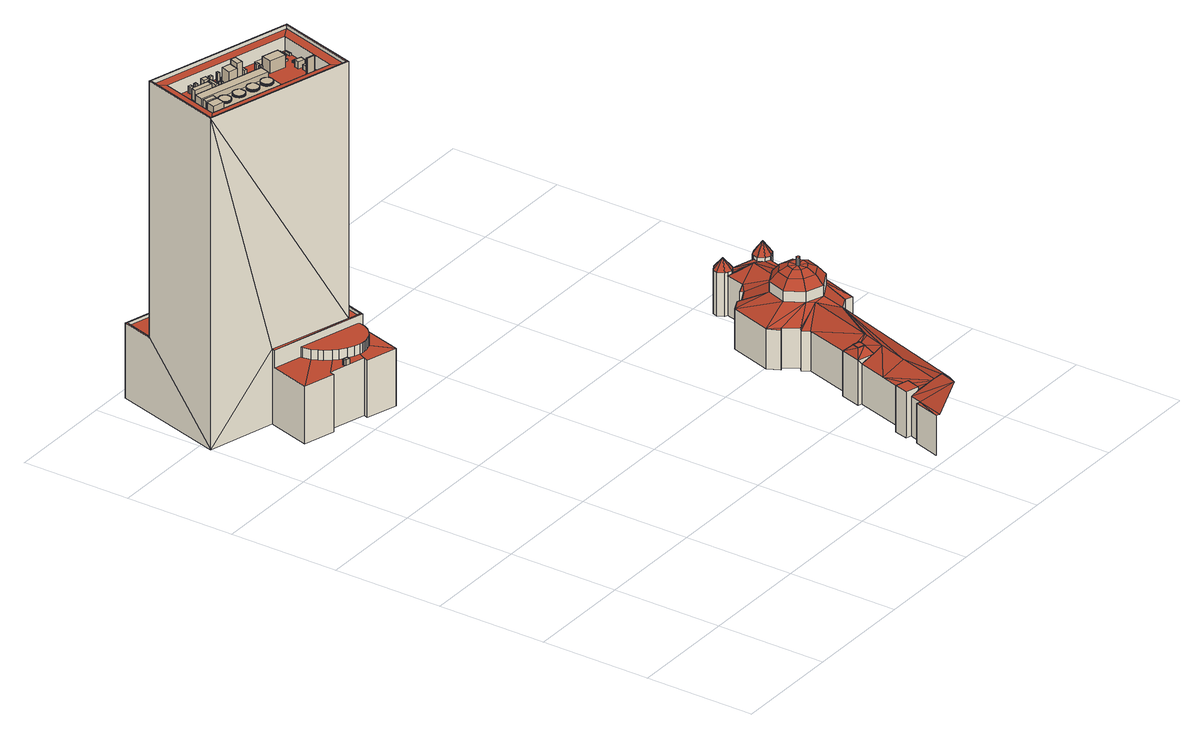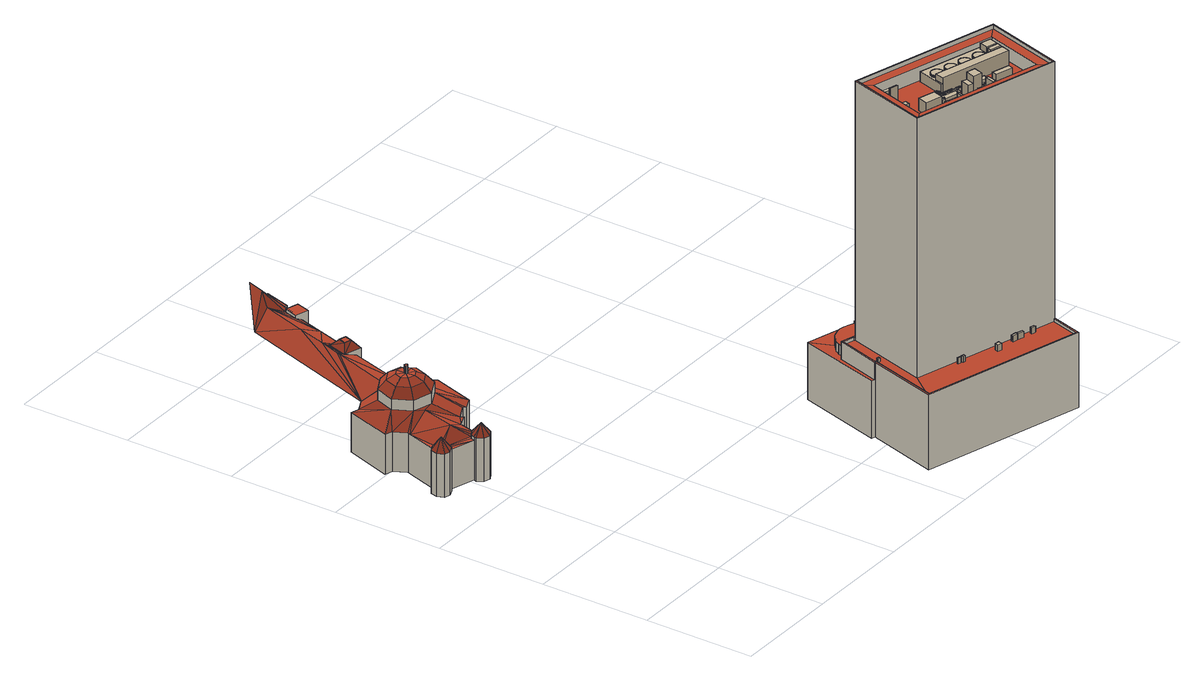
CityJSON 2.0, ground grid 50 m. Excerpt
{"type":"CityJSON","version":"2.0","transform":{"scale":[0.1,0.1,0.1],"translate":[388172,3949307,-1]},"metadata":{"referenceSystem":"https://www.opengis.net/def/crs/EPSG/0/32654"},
"CityObjects":{
"building1":{"type":"Building","attributes":{"name":"日本工業倶楽部会館","延べ面積換算係数":"0.8","大字・町コード":"55","町・丁目コード":"1","13+区市町村コード+大字・町コード+町・丁目コード":"13101055001","地区計画":"大手町・丸の内・有楽町地区","class":"3002","usage":"401","measuredHeight":153.6,"storeysAboveGround":30,"storeysBelowGround":4,"RiverFloodingRiskAttribute.description":"10","RiverFloodingRiskAttribute.rank":"2","RiverFloodingRiskAttribute.depth":0.83,"RiverFloodingRiskAttribute.adminType":"2","RiverFloodingRiskAttribute.scale":"2","HighTideRiskAttribute.description":"2","HighTideRiskAttribute.rank":"2","HighTideRiskAttribute.depth":0.5,"BuildingDetailAttribute.buildingRoofEdgeArea":5035.47,"BuildingDetailAttribute.fireproofStructureType":"1001","BuildingDetailAttribute.urbanPlanType":"21","BuildingDetailAttribute.areaClassificationType":"22","BuildingDetailAttribute.districtsAndZonesType":"10","BuildingDetailAttribute.landUseType":"212","BuildingDetailAttribute.detailedUsage":"1210","BuildingDetailAttribute.specifiedBuildingCoverageRate":80,"BuildingDetailAttribute.specifiedFloorAreaRate":1300,"BuildingDetailAttribute.surveyYear":2021,"BuildingIDAttribute.prefecture":"13","BuildingIDAttribute.city":"13101","heritageComplexName":"日本工業倶楽部会館","heritageRecordIds":"national_classified:579","heritageRecordNames":"日本工業倶楽部会館","heritageRecordTypes":"建造物","heritageEntityClasses":"building_direct","heritageMatchMethod":"exact_name;point_in_building"},"address":[{"country":"日本","locality":"東京都千代田区丸の内一丁目"}],"children":["building1-1","building1-2","building1-3"],"geometry":[{"type":"Solid","lod":"2","boundaries":[[[[0,1,2,3,4]],[[3,2,5,6]],[[7,8,6]],[[9,7,6]],[[8,3,6]],[[6,5,10,11]],[[12,13,14,15]],[[16,17,18,19]],[[20,21,22,23]],[[17,12,15,18]],[[24,25,26,27]],[[28,29,30,31,32]],[[33,22,21,34]],[[35,36,37,38]],[[39,40,41,29,28,42,43]],[[44,45,46,47,48,49,50,51,52,53]],[[13,16,19,14]],[[54,55,56,57]],[[58,59,60,61]],[[59,62,63,60]],[[27,64,65,24]],[[62,66,67,63]],[[68,69,70,71,72,73,74,75,45,44,76,77,78]],[[79,80,81,82]],[[34,56,55,33]],[[37,36,83,84,85,86,87]],[[52,51,88,89,90,39,43]],[[91,92,93,94,95,96,97,98,99,100,101,102,103,104,105,106,107,108,109,110,111,112,113,114]],[[66,58,61,67]],[[25,20,23,26]],[[57,59,58,36,35]],[[48,47,94,93]],[[14,19,80,79]],[[51,50,91,114]],[[63,67,12,17]],[[49,48,93,92]],[[78,77,20,25]],[[70,69,103,102]],[[28,11,10,42]],[[45,75,97,96]],[[58,66,64,83,36]],[[6,65,9]],[[71,70,102,101]],[[50,49,92,91]],[[27,26,85,84]],[[35,38,55,54]],[[62,64,66]],[[65,64,62]],[[31,30,106,105]],[[43,5,2,52]],[[42,10,5,43]],[[90,89,112,111]],[[73,72,100,99]],[[30,29,107,106]],[[33,55,38,37]],[[41,40,109,108]],[[67,61,13,12]],[[29,41,108,107]],[[52,2,1,53]],[[7,9,57,56]],[[88,51,114,113]],[[40,39,110,109]],[[9,65,62]],[[18,15,82,81]],[[61,60,16,13]],[[47,46,95,94]],[[64,27,84,83]],[[26,23,86,85]],[[34,8,7,56]],[[37,87,22,33]],[[23,22,87,86]],[[76,4,3,21,20,77]],[[44,0,4,76]],[[15,14,79,82]],[[21,3,8,34]],[[39,90,111,110]],[[72,71,101,100]],[[69,68,104,103]],[[53,1,0,44]],[[89,88,113,112]],[[46,45,96,95]],[[74,73,99,98]],[[75,74,98,97]],[[32,31,105,104,68,78,25,24]],[[57,9,62,59]],[[24,65,6,11,28,32]],[[60,63,17,16]],[[57,35,54]],[[19,18,81,80]]]],"semantics":{"surfaces":[{"type":"GroundSurface"},{"type":"RoofSurface"},{"type":"WallSurface"}],"values":[[0,0,0,0,0,0,1,1,1,1,1,1,1,1,1,1,1,1,1,1,1,1,1,1,1,1,1,1,1,1,2,2,2,2,2,2,2,2,2,2,2,2,2,2,2,2,2,2,2,2,2,2,2,2,2,2,2,2,2,2,2,2,2,2,2,2,2,2,2,2,2,2,2,2,2,2,2,2,2,2,2,2,2,2,2,2,2,2,2]]}}]},
"building1-1":{"type":"BuildingInstallation","parents":["building1"],"geometry":[{"type":"MultiSurface","lod":"2","boundaries":[[[115,116,117,118,119,120]],[[121,122,119,118]],[[122,123,120,119]],[[124,121,118,117]],[[124,125,126,123,122,121]],[[126,115,120,123]],[[124,117,116,125]],[[115,126,125,116]]]}]},
"building1-2":{"type":"BuildingInstallation","parents":["building1"],"geometry":[{"type":"MultiSurface","lod":"2","boundaries":[[[127,128,129]],[[130,127,129]],[[131,132,133]],[[134,131,133]],[[130,129,132]],[[131,130,132]],[[133,132,129]],[[128,133,129]],[[134,133,128]],[[127,134,128]],[[130,135,136]],[[127,130,136]],[[137,138,139]],[[137,136,138]],[[137,127,136]],[[140,127,137]],[[141,142,140]],[[137,141,140]],[[143,144,141]],[[145,143,141]],[[138,146,147]],[[139,138,147]],[[148,143,145]],[[149,148,145]],[[150,148,149]],[[151,150,149]],[[146,152,153]],[[147,146,153]],[[154,150,151]],[[155,154,151]],[[152,156,157]],[[153,152,157]],[[156,158,159]],[[157,156,159]],[[160,154,155]],[[161,160,155]],[[162,160,161]],[[163,162,161]],[[164,162,163]],[[165,164,163]],[[166,164,165]],[[167,166,165]],[[168,169,170]],[[168,171,169]],[[168,158,171]],[[159,158,168]],[[169,171,172]],[[173,169,172]],[[173,172,174]],[[175,173,174]],[[176,177,178]],[[177,166,167]],[[177,179,166]],[[176,179,177]],[[177,168,170]],[[178,177,170]],[[175,174,180]],[[181,175,180]],[[182,179,176]],[[183,182,176]],[[184,185,182]],[[183,184,182]],[[186,187,185]],[[184,186,185]],[[188,189,190]],[[135,144,136]],[[174,172,180]],[[188,180,191]],[[189,192,193]],[[138,144,143]],[[171,158,179]],[[180,172,171]],[[148,146,143]],[[136,144,138]],[[146,138,143]],[[152,146,154]],[[166,156,164]],[[164,156,162]],[[148,150,146]],[[162,156,152]],[[158,156,166]],[[162,152,160]],[[146,150,154]],[[179,182,185]],[[158,166,179]],[[160,152,154]],[[191,192,189]],[[187,179,185]],[[180,187,191]],[[191,189,188]],[[171,179,187]],[[180,171,187]],[[194,191,187]],[[186,194,187]],[[181,180,188]],[[195,181,188]],[[195,188,190]],[[196,195,190]],[[197,192,191]],[[194,197,191]],[[196,190,189]],[[198,196,189]],[[189,193,199]],[[198,189,199]],[[199,193,192]],[[197,199,192]],[[141,130,142]],[[144,135,141]],[[141,135,130]],[[199,197,198]],[[196,198,195]],[[176,178,170]],[[176,184,183]],[[181,173,175]],[[194,181,195]],[[198,197,194]],[[176,170,169]],[[181,169,173]],[[181,194,186]],[[176,186,184]],[[198,194,195]],[[186,176,169]],[[181,186,169]],[[127,130,134]],[[134,130,131]],[[130,127,140]],[[142,130,140]],[[177,159,168]],[[137,139,141]],[[177,167,159]],[[141,139,145]],[[167,165,157]],[[153,155,147]],[[145,139,147]],[[149,145,147]],[[165,163,157]],[[167,157,159]],[[163,153,157]],[[151,149,147]],[[153,163,161]],[[155,151,147]],[[153,161,155]]]}]},
"building1-3":{"type":"BuildingInstallation","parents":["building1"],"geometry":[{"type":"MultiSurface","lod":"2","boundaries":[[[200,201,202,203]],[[202,201,204,205]],[[205,204,206,207]],[[207,206,208,209]],[[209,208,210,211]],[[211,210,212,213]],[[213,212,214,215]],[[214,216,217,215]],[[216,218,219,217]],[[218,220,221,219]],[[220,222,223,221]],[[222,224,225,223]],[[224,226,227,225]],[[226,228,229,227]],[[228,230,231,229]],[[230,232,233,231]],[[233,232,234,235]],[[234,236,237,235]],[[236,238,239,237]],[[238,240,241,239]],[[241,240,242,243]],[[242,244,245,243]],[[244,246,247,245]],[[246,248,249,247]],[[250,251,252,253]],[[253,252,254,255]],[[255,254,256,257]],[[257,256,258,259]],[[258,260,261,259]],[[261,260,262,263]],[[262,264,265,263]],[[264,266,267,265]],[[266,268,269,267]],[[268,270,271,269]],[[271,270,272,273]],[[273,272,274,275]],[[275,274,276,277]],[[277,276,278,279]],[[279,278,280,281]],[[281,280,282,283]],[[282,284,285,283]],[[285,284,286,287]],[[288,289,290,291]],[[291,290,292,293]],[[292,294,295,293]],[[295,294,296,297]],[[297,296,298,299]],[[300,301,302,303]],[[298,304,305,299]],[[305,304,306,307]],[[307,306,308,309]],[[309,308,310,311]],[[311,310,312,313]],[[314,315,316,317]],[[318,319,320,321]],[[321,320,322,323]],[[323,322,324,325]],[[325,324,326,327]],[[327,326,328,329]],[[329,328,330,331]],[[331,330,332,333]],[[333,332,334,335]],[[335,334,336,337]],[[337,336,338,339]],[[340,341,342,343]],[[344,345,346,347]],[[348,349,350,351]],[[352,353,354,355]],[[356,357,353,352]],[[355,354,358,359]],[[359,358,360,361]],[[361,360,362,363]],[[362,364,365,363]],[[365,364,366,367]],[[367,366,368,369]],[[369,368,370,371]],[[371,370,372,373]],[[373,372,374,375]],[[375,374,376,377]],[[377,376,378,379]],[[379,378,380,381]],[[380,382,383,381]],[[383,382,384,385]],[[386,387,388,389]],[[390,387,386,391]],[[389,388,392,393]],[[394,395,390,391]],[[393,392,396,397]],[[398,399,395,394]],[[397,396,400,401]],[[402,403,399,398]],[[385,384,404,405]],[[401,400,406,407]],[[408,409,403,402]],[[407,406,410,411]],[[412,413,409,408]],[[405,404,414,415]],[[411,410,416,417]],[[418,419,413,412]],[[417,416,420,421]],[[422,423,419,418]],[[415,414,424,425]],[[421,420,426,427]],[[428,429,423,422]],[[430,431,432,433,434,435,436,338,336,334,332,330,328,326,324,322,320,319,437,438,439,440,441,442,443,444,445,446,447,448,449,450,451,424,414,404,384,382,380,378,376,374,372,370,368,366,364,362,360,358,354,353,357,452,453,454,455,456,457,458,459,460,461,462,463,464,465,466,467,468,469,470]],[[425,424,451,471]],[[427,426,472,473]],[[474,475,429,428]],[[473,472,476,477]],[[478,475,474,479]],[[471,451,450,480]],[[477,476,481,482]],[[483,478,479,484]],[[480,450,449,485]],[[482,481,486,487]],[[488,483,484,489]],[[485,449,448,490]],[[486,491,492,487]],[[493,494,488,489]],[[490,448,447,495]],[[492,491,496,497]],[[498,499,500,501]],[[502,503,499,498]],[[501,500,504,505]],[[506,503,502,507]],[[508,509,494,493]],[[504,510,511,505]],[[512,513,506,507]],[[510,514,515,511]],[[495,447,446,516]],[[517,518,513,512]],[[514,519,520,515]],[[521,522,518,517]],[[497,496,523,524]],[[525,526,509,508]],[[520,519,527,528]],[[529,530,522,521]],[[516,446,445,531]],[[532,533,534,535,536,537,538,539,540,541,350,349]],[[528,527,542,543]],[[544,545,530,529]],[[524,523,546,547]],[[548,549,526,525]],[[531,445,444,550]],[[543,542,551,552]],[[553,554,545,544]],[[552,551,555,556]],[[546,557,558,547]],[[550,444,443,559]],[[560,561,554,553]],[[562,563,549,548]],[[523,496,491,486,481,476,472,426,420,416,410,406,400,396,392,388,387,390,395,399,403,409,413,419,423,429,475,478,483,488,494,509,526,549,563,564,565,566,567,568,569,570,571,572,312,310,308,306,304,298,296,294,292,290,289,573,574,575,576,577,578,579,580,581,582,583,584,585,586,587,557,546]],[[556,555,588,589]],[[559,443,442,590]],[[591,592,561,560]],[[558,557,587,593]],[[351,350,541,594]],[[595,564,563,562]],[[590,442,441,596]],[[589,588,597,598]],[[599,600,592,591]],[[596,441,440,601]],[[593,587,586,602]],[[603,565,564,595]],[[597,604,605,598]],[[606,607,600,599]],[[440,439,608,601]],[[608,439,438,609]],[[602,586,585,610]],[[605,604,611,612]],[[613,566,565,603]],[[609,438,437,614]],[[615,607,606,616]],[[614,437,319,318]],[[610,585,584,617]],[[611,618,619,612]],[[620,567,566,613]],[[621,615,616,622]],[[617,584,583,623]],[[618,624,625,619]],[[626,568,567,620]],[[627,628,621,622]],[[629,630,631,632]],[[633,634,630,629]],[[632,631,635,636]],[[637,638,634,633]],[[636,635,639,640]],[[641,642,638,637]],[[623,583,582,643]],[[644,645,594,541,540,646]],[[625,624,647,648]],[[640,639,649,650]],[[651,569,568,626]],[[652,653,642,641]],[[654,655,628,627]],[[649,656,657,650]],[[658,659,653,652]],[[643,582,581,660]],[[656,661,662,657]],[[663,664,659,658]],[[665,570,569,651]],[[648,647,666,667]],[[668,669,655,654]],[[662,661,670,671]],[[672,664,663,673]],[[581,580,674,660]],[[675,571,570,665]],[[671,670,676,677]],[[667,666,678,679]],[[680,672,673,681]],[[682,683,669,668]],[[674,580,579,684]],[[685,686,687,688]],[[688,687,689,690]],[[691,692,686,685]],[[690,689,693,694]],[[695,693,689,687,686,692,696,697]],[[694,693,695,698]],[[698,695,697,699]],[[700,696,692,691]],[[699,697,696,700]],[[701,702,703,704]],[[705,706,702,701]],[[704,703,707,708]],[[708,707,706,705]],[[709,710,711,712]],[[712,711,713,714]],[[347,346,710,709]],[[715,713,711,710,346,345,716,717]],[[717,718,719,715]],[[715,719,720,721,714,713]],[[720,719,718,722]],[[722,718,717,716,723,724]],[[721,720,722,724]],[[723,716,345,344]],[[725,726,344,347]],[[727,728,729,730]],[[731,732,728,727]],[[733,734,725,347]],[[735,729,728,732]],[[730,729,735,736]],[[726,725,734,737]],[[736,735,732,731]],[[738,452,357,356]],[[344,726,737,739]],[[740,453,452,738]],[[741,454,453,740]],[[742,455,454,741]],[[743,456,455,742]],[[744,457,456,743]],[[745,458,457,744]],[[459,458,745,746]],[[747,460,459,746]],[[748,461,460,747]],[[749,462,461,748]],[[739,737,734,733]],[[750,463,462,749]],[[751,464,463,750]],[[752,465,464,751]],[[753,466,465,752]],[[532,349,348,754]],[[755,467,466,753]],[[756,468,467,755]],[[757,469,468,756]],[[758,759,760,761]],[[762,470,469,757]],[[763,430,470,762]],[[764,431,430,763]],[[765,766,759,758]],[[767,432,431,764]],[[768,433,432,767]],[[769,434,433,768]],[[435,434,769,770]],[[761,760,771,772]],[[773,436,435,770]],[[339,338,436,773]],[[772,771,766,765]],[[533,774,775,534]],[[776,777,778,779]],[[780,781,777,776]],[[779,778,782,783]],[[783,782,781,780]],[[784,785,141,142]],[[786,533,532,754]],[[787,788,789,790]],[[141,791,792,142]],[[793,794,788,787]],[[795,796,797,798]],[[799,800,785,784]],[[801,802,796,795]],[[798,797,803,804]],[[804,803,802,801]],[[785,800,805,791,141]],[[794,806,789,788]],[[807,808,809,810]],[[811,812,813,814]],[[814,813,815,816]],[[817,818,819,820]],[[792,791,805,821]],[[822,823,812,811]],[[790,789,806,824]],[[816,815,823,822]],[[825,826,818,817]],[[827,828,829,830]],[[831,832,808,807]],[[810,809,833,834]],[[835,836,837,838]],[[839,840,826,825]],[[841,842,836,835]],[[821,805,800,799]],[[843,844,828,827]],[[824,806,794,793]],[[830,829,845,846]],[[838,837,847,848]],[[818,826,840,849,850,819]],[[820,819,850,851]],[[848,847,842,841]],[[834,833,832,831]],[[852,849,840,839]],[[846,845,844,843]],[[853,854,855,856]],[[857,341,340,858]],[[859,860,854,853]],[[851,850,849,852]],[[861,862,863,864]],[[865,866,862,861]],[[867,868,869,870]],[[856,855,871,872]],[[864,863,873,874]],[[341,857,875,342]],[[874,873,866,865]],[[872,871,860,859]],[[876,877,878,879]],[[880,343,342,875]],[[881,868,867,882]],[[883,869,868,881]],[[869,883,884,870]],[[885,886,877,876]],[[878,877,886,887]],[[858,880,875,857]],[[879,878,887,888]],[[884,883,881,882]],[[888,887,886,885]],[[889,890,891,892]],[[893,894,890,889]],[[895,891,890,894]],[[892,891,895,896]],[[897,898,899,900]],[[896,895,894,893]],[[901,902,898,897]],[[902,903,899,898]],[[900,899,903,904]],[[904,903,902,901]],[[905,906,907,908]],[[909,906,905,910]],[[911,907,906,909]],[[912,911,909,910]],[[677,676,913,914]],[[572,571,675,915]],[[669,683,916,917,918,919,920,921,922,923,286,284,282,280,278,276,274,272,270,268,266,264,262,260,258,256,254,252,251,924,925,926,927,928,929,930,931,678,666,647,624,618,611,604,597,588,555,551,542,527,519,514,510,504,500,499,503,506,513,518,522,530,545,554,561,592,600,607,615,621,628,655]],[[932,680,681,933]],[[679,678,931,934]],[[684,579,578,935]],[[914,913,936,937]],[[938,916,683,682]],[[313,312,572,915]],[[939,932,933,940]],[[935,578,577,941]],[[937,936,942,943]],[[934,931,930,944]],[[945,939,940,946]],[[947,917,916,938]],[[941,577,576,948]],[[943,942,949,950]],[[948,576,575,951]],[[944,930,929,952]],[[953,954,945,946]],[[955,918,917,947]],[[951,575,574,956]],[[539,957,646,540]],[[956,574,573,958]],[[950,949,959,960]],[[961,954,953,962]],[[573,289,288,958]],[[952,929,928,963]],[[964,919,918,955]],[[960,959,965,966]],[[967,961,962,968]],[[963,928,927,969]],[[970,920,919,964]],[[966,965,971,972]],[[973,967,968,974]],[[969,927,926,975]],[[976,921,920,970]],[[972,971,977,978]],[[644,646,957,979]],[[926,925,980,975]],[[981,973,974,982]],[[983,922,921,976]],[[978,977,984,985]],[[925,924,986,980]],[[987,988,981,982]],[[989,923,922,983]],[[986,924,251,250]],[[985,984,990,991]],[[287,286,923,989]],[[992,993,988,987]],[[246,244,242,240,238,236,234,232,230,228,226,224,222,220,218,216,214,212,210,208,206,204,201,200,994,995,996,997,998,999,1000,1001,1002,1003,990,984,977,971,965,959,949,942,936,913,676,670,661,656,649,639,635,631,630,634,638,642,653,659,664,672,680,932,939,945,954,961,967,973,981,988,993,248]],[[645,644,979,1004]],[[991,990,1003,1005]],[[249,248,993,992]],[[1005,1003,1002,1006]],[[1006,1002,1001,1007]],[[1007,1001,1000,1008]],[[534,775,1009,1010,1011,535]],[[1008,1000,999,1012]],[[1013,539,538,1014]],[[1012,999,998,1015]],[[1013,1004,979,957,539]],[[1015,998,997,1016]],[[1016,997,996,1017]],[[1017,996,995,1018]],[[1018,995,994,1019]],[[537,1020,1021,1022,1014,538]],[[994,200,203,1019]],[[536,1023,1020,537]],[[1024,1009,775,774]],[[1025,1021,1020,1023]],[[1026,536,535,1011]],[[1022,1021,1025,1027]],[[1026,1027,1025,1023,536]],[[786,1028,1024,774,533]],[[1029,1030,1031,1032]],[[1010,1009,1024,1028]],[[1033,1034,1030,1029]],[[1034,1035,1031,1030]],[[1032,1031,1035,1036]],[[1037,1038,1039,1040]],[[303,302,1041,1042]],[[1036,1035,1034,1033]],[[1041,302,301,1043]],[[1042,1041,1043,1044]],[[1045,1046,1047,1048]],[[1044,1043,301,300]],[[1049,1050,1046,1045]],[[1047,1046,1050,1051]],[[1047,1051,1052,1048]],[[1053,315,314,1054]],[[1052,1051,1050,1049]],[[1055,1056,1057,1058]],[[1059,1055,1058,1060]],[[1061,1062,316,315,1053,1063,1064,1065]],[[317,316,1062,1066]],[[1067,1068,1038,1037]],[[1069,1063,1053,1054]],[[1070,1039,1038,1068]],[[1071,1064,1063,1069]],[[1040,1039,1070,1072]],[[1066,1062,1061,1073]],[[1073,1061,1065,1074]],[[1074,1065,1064,1071]],[[1075,1056,1055,1059]],[[1057,1056,1075,1076]],[[1075,1059,1060,1076]],[[1072,1070,1068,1067]],[[1077,1078,1079,1080]],[[1081,1082,1078,1077]],[[1083,1079,1078,1082]],[[1080,1079,1083,1084]],[[1084,1083,1082,1081]],[[1085,1086,1087,1088]],[[1089,1085,1088,1090]],[[1091,1092,1093,1094]],[[1086,1085,1089,1095]],[[1087,1086,1095,1096]],[[1097,1098,1091,1094]],[[1096,1095,1089,1090]],[[1091,1098,1099,1092]],[[1100,1101,1102,1103]],[[1093,1092,1099,1104]],[[1105,1106,1101,1100]],[[1107,1102,1101,1106]],[[1108,1109,1110,1111]],[[1104,1099,1098,1097]],[[1103,1102,1107,1112]],[[1113,1114,1109,1108]],[[1112,1107,1106,1105]],[[1115,1110,1109,1114]],[[1111,1110,1115,1116]],[[1116,1115,1114,1113]],[[907,911,912,908]],[[1117,1118,1119,1120]],[[1121,1122,1118,1117]],[[1123,1119,1118,1122]],[[1119,1123,1124,1120]],[[1125,1126,1127,1128]],[[1129,1130,1126,1125]],[[1124,1123,1122,1121]],[[1130,1131,1127,1126]],[[1128,1127,1131,1132]],[[1132,1131,1130,1129]],[[1133,1134,1135,1136]],[[1137,1138,1134,1133]],[[1139,1135,1134,1138]],[[1136,1135,1139,1140]],[[1140,1139,1138,1137]],[[202,205,207,209,211,213,215,217,219,221,223,225,227,229,231,233,235,237,239,241,243,245,247,249,992,987,982,974,968,962,953,946,940,933,681,673,663,658,652,641,637,633,629,632,636,640,650,657,662,671,677,914,937,943,950,960,966,972,978,985,991,1005,1006,1007,1008,1012,1015,1016,1017,1018,1019,203]],[[1133,1136,1140,1137]],[[1058,1057,1076,1060]],[[1116,1113,1108,1111]],[[1112,1105,1100,1103]],[[986,250,253,255,257,259,261,263,265,267,269,271,273,275,277,279,281,283,285,287,989,983,976,970,964,955,947,938,682,668,654,627,622,616,606,599,591,560,553,544,529,521,517,512,507,502,498,501,505,511,515,520,528,543,552,556,589,598,605,612,619,625,648,667,679,934,944,952,963,969,975,980]],[[1013,1014,1022,1027,1026,1011,1010,1028,786,754,348,351,594,645,1004]],[[1128,1132,1129,1125]],[[1072,1067,1037,1040]],[[1094,1093,1104,1097]],[[1124,1121,1117,1120]],[[1048,1052,1049,1045]],[[1087,1096,1090,1088]],[[307,309,311,313,915,675,665,651,626,620,613,603,595,562,548,525,508,493,489,484,479,474,428,422,418,412,408,402,398,394,391,386,389,393,397,401,407,411,417,421,427,473,477,482,487,492,497,524,547,558,593,602,610,617,623,643,660,674,684,935,941,948,951,956,958,288,291,293,295,297,299,305]],[[1042,1044,300,303]],[[1033,1029,1032,1036]],[[1054,314,317,1066,1073,1074,1071,1069]],[[1084,1081,1077,1080]],[[609,614,318,321,323,325,327,329,331,333,335,337,339,773,770,769,768,767,764,763,762,757,756,755,753,752,751,750,749,748,747,746,745,744,743,742,741,740,738,356,352,355,359,361,363,365,367,369,371,373,375,377,379,381,383,385,405,415,425,471,480,485,490,495,516,531,550,559,590,596,601,608]],[[912,910,905,908]],[[879,888,885,876]],[[799,784,142,792,821]],[[884,882,867,870]],[[685,688,690,694,698,699,700,691]],[[811,814,816,822]],[[823,815,813,812]],[[842,836,837,847]],[[835,838,848,841]],[[871,860,854,855]],[[859,853,856,872]],[[900,904,901,897]],[[793,787,790,824]],[[889,892,896,893]],[[340,343,880,858]],[[705,701,704,708]],[[707,706,702,703]],[[721,724,723,344,347,709,712,714]],[[347,344,739,733]],[[758,761,772,765]],[[766,759,760,771]],[[796,802,803,797]],[[798,804,801,795]],[[839,825,817,820,851,852]],[[781,777,778,782]],[[776,779,783,780]],[[827,830,846,843]],[[844,828,829,845]],[[866,862,863,873]],[[861,864,874,865]],[[833,809,808,832]],[[831,807,810,834]],[[736,731,727,730]]]}]},
"building2":{"type":"Building","attributes":{"延べ面積換算係数":"0.85","大字・町コード":"55","町・丁目コード":"1","13+区市町村コード+大字・町コード+町・丁目コード":"13101055001","地区計画":"大手町・丸の内・有楽町地区","class":"3002","usage":"431","measuredHeight":35.5,"storeysAboveGround":3,"storeysBelowGround":1,"RiverFloodingRiskAttribute.description":"10","RiverFloodingRiskAttribute.rank":"1","RiverFloodingRiskAttribute.depth":0.1,"RiverFloodingRiskAttribute.adminType":"2","RiverFloodingRiskAttribute.scale":"2","HighTideRiskAttribute.description":"2","HighTideRiskAttribute.rank":"1","HighTideRiskAttribute.depth":0.02,"BuildingDetailAttribute.buildingRoofEdgeArea":8094.46,"BuildingDetailAttribute.fireproofStructureType":"1001","BuildingDetailAttribute.urbanPlanType":"21","BuildingDetailAttribute.areaClassificationType":"22","BuildingDetailAttribute.districtsAndZonesType":"10","BuildingDetailAttribute.landUseType":"216","BuildingDetailAttribute.detailedUsage":"1431","BuildingDetailAttribute.specifiedBuildingCoverageRate":80,"BuildingDetailAttribute.specifiedFloorAreaRate":900,"BuildingDetailAttribute.surveyYear":2021,"BuildingIDAttribute.prefecture":"13","BuildingIDAttribute.city":"13101","heritageComplexName":"東京駅丸ノ内本屋","heritageRecordIds":"national_classified:103","heritageRecordNames":"東京駅丸ノ内本屋","heritageRecordTypes":"建造物","heritageEntityClasses":"building_direct","heritageMatchMethod":"point_in_building"},"address":[{"country":"日本","locality":"東京都千代田区丸の内一丁目"}],"geometry":[{"type":"MultiSurface","lod":"2","boundaries":[[[1141,1142,1143,1144]],[[1142,1145,1146]],[[1143,1142,1146]],[[1145,1147,1146]],[[1146,1148,1144,1143]],[[1149,1150,1148,1146]],[[1147,1149,1146]],[[1151,1152,1153,1154]],[[1154,1150,1149,1155,1156,1151]],[[1157,1149,1147]],[[1155,1149,1157]],[[1152,1151,1156,1158]],[[1158,1159,1160,1161,1153,1152]],[[1156,1155,1162,1159,1158]],[[1155,1157,1163]],[[1162,1155,1163]],[[1162,1163,1159]],[[1164,1160,1159]],[[1163,1164,1159]],[[1165,1163,1157]],[[1157,1147,1165]],[[1166,1164,1163]],[[1161,1160,1164,1167,1168]],[[1163,1165,1166]],[[1166,1169,1164]],[[1167,1170,1171,1168]],[[1170,1172,1173,1171]],[[1174,1175,1170]],[[1170,1176,1172]],[[1167,1164,1169,1177]],[[1174,1170,1167,1178]],[[1176,1170,1175]],[[1179,1172,1176]],[[1176,1180,1181,1179]],[[1175,1182,1180,1176]],[[1167,1177,1178]],[[1180,1182,1183,1181]],[[1179,1181,1183,1184]],[[1177,1169,1178]],[[1184,1183,1182,1175]],[[1185,1186,1187,1188,1173,1172]],[[1175,1174,1184]],[[1184,1185,1179]],[[1185,1184,1174]],[[1172,1179,1185]],[[1186,1185,1174,1178]],[[1169,1186,1178]],[[1186,1189,1187]],[[1190,1186,1169]],[[1191,1192,1188,1187]],[[1190,1189,1186]],[[1187,1189,1191]],[[1193,1194,1195,1196]],[[1196,1197,1193]],[[1196,1195,1198,1197]],[[1199,1200,1192,1191]],[[1201,1202,1200,1199]],[[1197,1198,1202,1201]],[[1203,1204,1194,1193]],[[1197,1205,1193]],[[1206,1191,1189]],[[1166,1165,1207]],[[1201,1205,1197]],[[1205,1208,1193]],[[1169,1166,1207]],[[1193,1208,1203]],[[1199,1191,1206]],[[1201,1199,1206]],[[1190,1169,1207]],[[1189,1190,1207]],[[1209,1210,1204,1203]],[[1205,1201,1206]],[[1205,1211,1212,1208]],[[1213,1203,1208]],[[1203,1213,1209]],[[1212,1211,1214,1215]],[[1208,1212,1216,1213]],[[1217,1218,1210,1209]],[[1206,1189,1207]],[[1219,1216,1212,1215]],[[1209,1213,1217]],[[1220,1221,1211,1205]],[[1220,1205,1206]],[[1215,1214,1222,1223]],[[1224,1225,1218,1217]],[[1226,1219,1215,1223]],[[1214,1211,1221,1227]],[[1207,1220,1206]],[[1222,1214,1227,1228]],[[1223,1222,1229,1230]],[[1224,1217,1213,1231]],[[1232,1226,1223,1230]],[[1213,1216,1233,1231]],[[1229,1222,1228,1234]],[[1233,1216,1219,1235]],[[1230,1229,1236,1237]],[[1235,1219,1226,1238]],[[1232,1230,1237,1239]],[[1229,1234,1240,1236]],[[1241,1242,1225,1224]],[[1238,1226,1232,1243]],[[1243,1232,1239,1244]],[[1234,1245,1246,1240]],[[1247,1244,1239,1237,1236,1240,1246,1248]],[[1228,1249,1245,1234]],[[1250,1243,1244,1247]],[[1245,1251,1248,1246]],[[1227,1252,1249,1228]],[[1251,1250,1247,1248]],[[1221,1253,1252,1227]],[[1254,1253,1221,1220]],[[1255,1238,1243,1250]],[[1256,1257,1242,1241]],[[1245,1249,1258,1251]],[[1258,1255,1250,1251]],[[1241,1224,1256]],[[1259,1256,1224]],[[1260,1235,1238,1255]],[[1254,1220,1207,1261]],[[1224,1231,1259]],[[1207,1262,1263,1261]],[[1249,1252,1264,1258]],[[1265,1259,1231]],[[1264,1260,1255,1258]],[[1266,1233,1235,1260]],[[1231,1233,1266,1265]],[[1267,1268,1257,1256]],[[1252,1253,1269,1264]],[[1259,1270,1256]],[[1261,1263,1271,1272]],[[1273,1269,1253,1254]],[[1274,1275,1276,1277]],[[1270,1267,1256]],[[1269,1266,1260,1264]],[[1275,1278,1279,1276]],[[1254,1261,1273]],[[1273,1261,1272]],[[1277,1268,1267,1280,1274]],[[1274,1281,1275]],[[1280,1282,1274]],[[1275,1281,1278]],[[1283,1282,1280,1267]],[[1265,1266,1269,1273]],[[1278,1284,1285,1279]],[[1281,1274,1282]],[[1284,1278,1281]],[[1282,1286,1281]],[[1283,1267,1270]],[[1283,1270,1287]],[[1288,1273,1272]],[[1282,1283,1287,1289,1286]],[[1259,1265,1290]],[[1286,1291,1281]],[[1284,1292,1293,1285]],[[1284,1281,1292]],[[1294,1292,1281]],[[1270,1259,1290]],[[1295,1291,1286,1289]],[[1294,1281,1291]],[[1265,1273,1296]],[[1292,1294,1297,1293]],[[1291,1295,1298,1297,1294]],[[1288,1296,1273]],[[1290,1265,1299]],[[1270,1300,1287]],[[1299,1265,1296]],[[1287,1300,1289]],[[1272,1271,1301,1288]],[[1289,1300,1295]],[[1296,1302,1303,1299]],[[1304,1270,1290]],[[1305,1306,1298,1295]],[[1304,1300,1270]],[[1288,1301,1302,1296]],[[1307,1308,1290,1299,1303]],[[1295,1300,1309]],[[1308,1304,1290]],[[1305,1295,1309]],[[1310,1309,1300,1304,1311]],[[1309,1310,1312,1305]],[[1312,1310,1313]],[[1308,1314,1311,1304]],[[1315,1306,1305,1312,1313]],[[1316,1313,1310]],[[1314,1317,1311]],[[1310,1311,1316]],[[1316,1311,1317]],[[1314,1308,1307,1318,1317]],[[1313,1319,1320,1315]],[[1319,1313,1316]],[[1317,1321,1316]],[[1321,1317,1318,1322]],[[1323,1324,1316]],[[1319,1324,1325,1320]],[[1319,1316,1324]],[[1323,1316,1321]],[[1323,1321,1322,1326]],[[1324,1323,1326,1325]]],"semantics":{"surfaces":[{"type":"WallSurface"},{"type":"RoofSurface"}],"values":[0,1,1,1,0,0,1,0,0,1,1,1,0,0,1,1,1,1,1,1,1,1,0,1,1,0,0,1,1,1,0,1,1,0,0,1,1,0,1,0,0,1,1,1,1,0,1,1,1,0,1,1,0,1,0,0,0,0,0,1,1,1,1,1,1,1,1,1,1,1,0,1,0,1,1,1,0,0,1,1,1,0,1,1,0,1,1,1,1,1,1,1,0,1,1,0,1,0,0,0,1,0,0,1,1,0,0,1,0,1,0,1,0,1,1,1,1,1,1,1,0,1,1,1,1,0,0,1,1,0,0,0,1,1,0,1,1,0,1,1,1,0,0,0,1,1,1,1,1,1,0,1,1,0,1,1,1,0,1,1,0,0,1,1,1,1,1,0,1,0,1,0,1,0,0,1,1,1,0,0,1,0,0,1,1,1,1,0,0,1,1,0,1,0,1,1,0,0]}}]}
},
"vertices":[
[706,2039,0],[565,2080,0],[571,2100,0],[799,2427,0],[815,2422,0],[403,2148,0],[309,2361,0],[148,2959,0],[890,2747,0],[3,2448,0],[397,2127,0],[254,2168,0],[678,2259,1504],[781,2618,1504],[725,2587,1504],[647,2315,1504],[112,2809,1504],[10,2452,1504],[66,2483,1504],[143,2753,1504],[801,2426,344],[799,2427,344],[791,2423,344],[793,2422,344],[306,2348,344],[741,2224,344],[737,2232,344],[687,2246,344],[254,2168,263],[444,2269,263],[436,2304,263],[435,2311,263],[306,2348,263],[882,2743,344],[890,2747,344],[114,2815,330],[788,2622,330],[882,2743,330],[153,2951,330],[487,2195,263],[465,2224,263],[455,2242,263],[397,2127,263],[403,2148,263],[706,2039,263],[665,2141,263],[651,2136,263],[633,2131,263],[624,2129,263],[614,2128,263],[602,2130,263],[590,2132,263],[571,2100,263],[565,2080,263],[114,2815,344],[153,2951,344],[148,2959,344],[108,2816,344],[788,2622,1521],[108,2816,1521],[112,2809,1521],[781,2618,1521],[3,2448,1521],[10,2452,1521],[682,2251,344],[309,2361,344],[682,2251,1521],[678,2259,1521],[722,2230,263],[722,2224,263],[719,2211,263],[716,2197,263],[711,2188,263],[703,2174,263],[693,2163,263],[680,2153,263],[815,2422,263],[801,2426,263],[741,2224,263],[725,2587,1440],[143,2753,1440],[66,2483,1440],[647,2315,1440],[682,2251,330],[687,2246,330],[737,2232,330],[793,2422,330],[791,2423,330],[564,2141,263],[534,2155,263],[506,2176,263],[602,2130,309],[614,2128,309],[624,2129,309],[633,2131,309],[651,2136,309],[665,2141,309],[680,2153,309],[693,2163,309],[703,2174,309],[711,2188,309],[716,2197,309],[719,2211,309],[722,2224,309],[722,2230,309],[435,2311,309],[436,2304,309],[444,2269,309],[455,2242,309],[465,2224,309],[487,2195,309],[506,2176,309],[534,2155,309],[564,2141,309],[590,2132,309],
[661,2605,1440],[671,2603,1440],[657,2554,1440],[625,2563,1440],[628,2574,1440],[650,2568,1440],[625,2563,1458],[628,2574,1458],[650,2568,1458],[657,2554,1458],[671,2603,1458],[661,2605,1458],
[470,2510,1440],[470,2510,1454],[481,2507,1454],[481,2507,1440],[476,2491,1440],[476,2491,1454],[465,2494,1454],[465,2494,1440],[481,2507,1458],[470,2510,1458],[472,2518,1453],[473,2519,1458],[473,2519,1453],[472,2518,1440],[484,2515,1453],[484,2515,1440],[485,2520,1458],[484,2515,1458],[485,2520,1453],[472,2524,1458],[472,2524,1453],[486,2524,1458],[486,2524,1453],[486,2527,1458],[486,2527,1453],[471,2530,1458],[471,2530,1453],[484,2532,1458],[484,2532,1453],[470,2533,1458],[470,2533,1453],[468,2534,1458],[468,2534,1453],[482,2536,1458],[482,2536,1453],[480,2539,1458],[480,2539,1453],[479,2540,1458],[479,2540,1453],[472,2542,1458],[472,2542,1453],[423,2546,1453],[412,2549,1440],[423,2546,1440],[412,2549,1458],[411,2547,1458],[411,2547,1440],[393,2552,1458],[393,2552,1440],[415,2558,1440],[425,2555,1453],[425,2555,1440],[415,2558,1458],[393,2554,1458],[393,2554,1440],[416,2560,1458],[416,2560,1440],[396,2566,1440],[396,2566,1458],[395,2562,1440],[395,2562,1458],[269,2588,1458],[332,2593,1458],[275,2609,1458],[335,2578,1458],[346,2619,1458],[339,2621,1458],[335,2578,1440],[269,2588,1440],[275,2609,1440],[346,2619,1440],[332,2593,1440],[339,2621,1440],
[185,2538,1496],[187,2539,1496],[187,2539,1487],[185,2538,1487],[190,2540,1496],[190,2540,1487],[192,2541,1496],[192,2541,1487],[194,2542,1496],[194,2542,1487],[196,2542,1496],[196,2542,1487],[198,2542,1496],[198,2542,1487],[201,2542,1496],[201,2542,1487],[203,2542,1496],[203,2542,1487],[205,2542,1496],[205,2542,1487],[208,2542,1496],[208,2542,1487],[210,2541,1496],[210,2541,1487],[212,2540,1496],[212,2540,1487],[214,2539,1496],[214,2539,1487],[216,2538,1496],[216,2538,1487],[218,2536,1496],[218,2536,1487],[220,2535,1496],[220,2535,1487],[221,2533,1496],[221,2533,1487],[223,2531,1496],[223,2531,1487],[224,2529,1496],[224,2529,1487],[225,2527,1496],[225,2527,1487],[226,2525,1496],[226,2525,1487],[227,2523,1496],[227,2523,1487],[227,2520,1496],[227,2520,1487],[227,2518,1496],[227,2518,1487],[252,2514,1487],[252,2514,1496],[254,2516,1496],[254,2516,1487],[255,2517,1496],[255,2517,1487],[257,2519,1496],[257,2519,1487],[259,2520,1496],[259,2520,1487],[262,2521,1496],[262,2521,1487],[264,2521,1496],[264,2521,1487],[266,2522,1496],[266,2522,1487],[268,2522,1496],[268,2522,1487],[271,2522,1496],[271,2522,1487],[273,2522,1496],[273,2522,1487],[275,2522,1496],[275,2522,1487],[278,2521,1496],[278,2521,1487],[280,2520,1496],[280,2520,1487],[282,2520,1496],[282,2520,1487],[284,2519,1496],[284,2519,1487],[286,2517,1496],[286,2517,1487],[288,2516,1496],[288,2516,1487],[290,2514,1496],[290,2514,1487],[336,2503,1487],[336,2503,1497],[338,2503,1497],[338,2503,1487],[340,2503,1497],[340,2503,1487],[343,2503,1497],[343,2503,1487],[345,2503,1497],[345,2503,1487],[347,2502,1497],[347,2502,1487],[350,2632,1440],[350,2632,1465],[349,2626,1465],[349,2626,1440],[350,2501,1497],[350,2501,1487],[352,2500,1497],[352,2500,1487],[354,2499,1497],[354,2499,1487],[356,2498,1497],[356,2498,1487],[358,2497,1497],[358,2497,1487],[376,2630,1440],[376,2630,1466],[361,2635,1466],[361,2635,1440],[404,2483,1487],[404,2483,1497],[406,2483,1497],[406,2483,1487],[409,2483,1497],[409,2483,1487],[411,2483,1497],[411,2483,1487],[413,2483,1497],[413,2483,1487],[416,2482,1497],[416,2482,1487],[418,2481,1497],[418,2481,1487],[420,2480,1497],[420,2480,1487],[422,2479,1497],[422,2479,1487],[424,2478,1497],[424,2478,1487],[426,2477,1497],[426,2477,1487],[625,2562,1440],[625,2562,1448],[558,2580,1448],[558,2580,1440],[633,2411,1440],[633,2411,1443],[652,2406,1443],[652,2406,1440],[427,2388,1440],[427,2388,1487],[137,2473,1487],[137,2473,1440],[409,2430,1487],[409,2430,1497],[406,2430,1497],[406,2430,1487],[411,2430,1487],[411,2430,1497],[404,2430,1497],[404,2430,1487],[402,2431,1497],[402,2431,1487],[399,2431,1497],[399,2431,1487],[397,2432,1497],[397,2432,1487],[395,2433,1497],[395,2433,1487],[393,2435,1497],[393,2435,1487],[391,2436,1497],[391,2436,1487],[390,2438,1497],[390,2438,1487],[388,2439,1497],[388,2439,1487],[387,2441,1497],[387,2441,1487],[386,2443,1497],[386,2443,1487],[384,2445,1497],[384,2445,1487],[384,2447,1497],[384,2447,1487],[383,2450,1497],[383,2450,1487],[340,2450,1487],[340,2450,1497],[338,2450,1497],[338,2450,1487],[343,2450,1497],[343,2450,1487],[336,2450,1497],[336,2450,1487],[345,2450,1487],[345,2450,1497],[333,2451,1497],[333,2451,1487],[347,2451,1487],[347,2451,1497],[331,2451,1497],[331,2451,1487],[349,2451,1487],[349,2451,1497],[382,2452,1497],[382,2452,1487],[329,2452,1497],[329,2452,1487],[352,2452,1487],[352,2452,1497],[327,2453,1497],[327,2453,1487],[354,2453,1487],[354,2453,1497],[382,2454,1497],[382,2454,1487],[325,2455,1497],[325,2455,1487],[356,2454,1487],[356,2454,1497],[323,2456,1497],[323,2456,1487],[357,2456,1487],[357,2456,1497],[382,2456,1497],[382,2456,1487],[322,2458,1497],[322,2458,1487],[359,2457,1487],[359,2457,1497],[434,2463,1497],[434,2465,1497],[433,2468,1497],[432,2470,1497],[430,2472,1497],[429,2473,1497],[427,2475,1497],[402,2482,1497],[400,2481,1497],[397,2481,1497],[395,2479,1497],[393,2478,1497],[392,2477,1497],[390,2475,1497],[388,2474,1497],[387,2472,1497],[386,2470,1497],[384,2468,1497],[384,2466,1497],[383,2463,1497],[382,2461,1497],[382,2459,1497],[413,2430,1497],[416,2431,1497],[418,2431,1497],[420,2432,1497],[422,2433,1497],[424,2435,1497],[426,2436,1497],[427,2438,1497],[429,2439,1497],[430,2441,1497],[432,2443,1497],[433,2445,1497],[434,2447,1497],[434,2449,1497],[435,2452,1497],[435,2454,1497],[435,2456,1497],[435,2459,1497],[435,2461,1497],[382,2459,1487],[320,2459,1497],[320,2459,1487],[361,2459,1487],[361,2459,1497],[319,2461,1497],[319,2461,1487],[362,2461,1497],[362,2461,1487],[382,2461,1487],[317,2463,1497],[317,2463,1487],[363,2463,1497],[363,2463,1487],[383,2463,1487],[316,2465,1497],[316,2465,1487],[365,2465,1497],[365,2465,1487],[384,2466,1487],[315,2467,1497],[315,2467,1487],[365,2467,1487],[365,2467,1497],[384,2468,1487],[315,2469,1497],[315,2469,1487],[271,2469,1487],[271,2469,1496],[268,2469,1496],[268,2469,1487],[273,2469,1487],[273,2469,1496],[266,2469,1496],[266,2469,1487],[275,2469,1496],[275,2469,1487],[366,2469,1487],[366,2469,1497],[264,2470,1496],[264,2470,1487],[278,2470,1487],[278,2470,1496],[262,2470,1496],[262,2470,1487],[386,2470,1487],[280,2470,1487],[280,2470,1496],[259,2471,1496],[259,2471,1487],[282,2471,1487],[282,2471,1496],[314,2472,1497],[314,2472,1487],[367,2472,1487],[367,2472,1497],[257,2472,1496],[257,2472,1487],[284,2472,1487],[284,2472,1496],[387,2472,1487],[464,2514,1487],[457,2516,1487],[446,2475,1487],[168,2555,1487],[167,2549,1487],[161,2529,1487],[160,2529,1487],[159,2523,1487],[148,2484,1487],[141,2486,1487],[255,2474,1496],[255,2474,1487],[286,2474,1487],[286,2474,1496],[314,2474,1497],[314,2474,1487],[367,2474,1487],[367,2474,1497],[388,2474,1487],[254,2475,1496],[254,2475,1487],[288,2475,1487],[288,2475,1496],[252,2477,1496],[252,2477,1487],[314,2476,1497],[314,2476,1487],[390,2475,1487],[290,2477,1487],[290,2477,1496],[367,2476,1487],[367,2476,1497],[367,2479,1497],[367,2481,1497],[366,2483,1497],[365,2485,1497],[365,2488,1497],[363,2490,1497],[362,2492,1497],[361,2493,1497],[359,2495,1497],[334,2502,1497],[331,2501,1497],[329,2500,1497],[327,2499,1497],[325,2498,1497],[323,2497,1497],[322,2495,1497],[320,2493,1497],[319,2492,1497],[317,2490,1497],[316,2488,1497],[315,2485,1497],[315,2483,1497],[314,2481,1497],[314,2479,1497],[250,2478,1496],[250,2478,1487],[392,2477,1487],[291,2478,1487],[291,2478,1496],[314,2479,1487],[141,2486,1440],[367,2479,1487],[393,2478,1487],[249,2480,1496],[249,2480,1487],[293,2480,1487],[293,2480,1496],[395,2479,1487],[314,2481,1487],[367,2481,1487],[248,2482,1496],[248,2482,1487],[294,2482,1487],[294,2482,1496],[397,2481,1487],[400,2481,1487],[315,2483,1487],[247,2484,1496],[247,2484,1487],[366,2483,1487],[402,2482,1487],[295,2484,1496],[295,2484,1487],[315,2485,1487],[246,2486,1496],[246,2486,1487],[365,2485,1487],[296,2486,1496],[296,2486,1487],[316,2488,1487],[245,2489,1496],[245,2489,1487],[365,2488,1487],[296,2489,1487],[296,2489,1496],[201,2489,1487],[201,2489,1496],[198,2489,1496],[198,2489,1487],[203,2489,1487],[203,2489,1496],[196,2490,1496],[196,2490,1487],[205,2490,1487],[205,2490,1496],[194,2490,1496],[194,2490,1487],[208,2490,1487],[208,2490,1496],[317,2490,1487],[98,2498,1515],[98,2498,1440],[148,2484,1515],[244,2491,1496],[244,2491,1487],[192,2491,1496],[192,2491,1487],[363,2490,1487],[210,2491,1487],[210,2491,1496],[297,2491,1487],[297,2491,1496],[189,2492,1496],[189,2492,1487],[212,2492,1487],[212,2492,1496],[319,2492,1487],[187,2493,1496],[187,2493,1487],[214,2493,1487],[214,2493,1496],[362,2492,1487],[244,2493,1496],[244,2493,1487],[297,2493,1487],[297,2493,1496],[185,2494,1496],[185,2494,1487],[216,2494,1496],[216,2494,1487],[320,2493,1487],[361,2493,1487],[184,2495,1496],[184,2495,1487],[244,2496,1496],[244,2496,1487],[218,2495,1496],[218,2495,1487],[297,2495,1487],[297,2495,1496],[322,2495,1487],[500,2121,263],[500,2121,288],[485,2126,288],[485,2126,263],[486,2130,288],[486,2130,263],[504,2136,263],[504,2136,288],[477,2132,288],[477,2132,263],[479,2139,288],[488,2140,288],[487,2137,288],[479,2139,263],[487,2137,263],[488,2140,263],[633,2314,1440],[633,2314,1465],[575,2330,1465],[575,2330,1440],[639,2335,1440],[639,2335,1465],[581,2351,1465],[581,2351,1440],[640,2366,1440],[640,2366,1443],[622,2371,1443],[622,2371,1440],[629,2396,1443],[629,2396,1440],[647,2391,1443],[631,2403,1443],[648,2398,1443],[648,2398,1519],[647,2391,1519],[612,2400,1519],[612,2400,1440],[614,2407,1519],[631,2403,1440],[614,2407,1440],[652,2406,1464],[633,2411,1464],[772,2416,330],[772,2416,347],[762,2418,347],[762,2418,330],[774,2424,330],[774,2424,347],[661,2439,1440],[661,2439,1464],[764,2427,347],[764,2427,330],[642,2444,1464],[413,2430,1487],[642,2444,1440],[416,2431,1487],[418,2431,1487],[420,2432,1487],[422,2433,1487],[424,2435,1487],[426,2436,1487],[427,2438,1487],[429,2439,1487],[430,2441,1487],[432,2443,1487],[433,2445,1487],[434,2447,1487],[434,2449,1487],[435,2452,1487],[464,2514,1440],[435,2454,1487],[435,2456,1487],[435,2459,1487],[665,2451,1440],[665,2451,1474],[635,2460,1474],[635,2460,1440],[435,2461,1487],[434,2463,1487],[434,2465,1487],[672,2473,1440],[672,2473,1474],[433,2468,1487],[432,2470,1487],[430,2472,1487],[429,2473,1487],[642,2483,1474],[642,2483,1440],[427,2475,1487],[457,2516,1514],[446,2475,1514],[679,2498,1440],[679,2498,1449],[664,2502,1449],[664,2502,1440],[681,2506,1440],[681,2506,1449],[666,2511,1449],[666,2511,1440],[488,2514,1440],[488,2514,1453],[457,2516,1440],[618,2511,1440],[618,2511,1497],[542,2533,1497],[542,2533,1440],[419,2534,1453],[419,2534,1440],[632,2557,1440],[632,2557,1497],[663,2532,1440],[663,2532,1449],[654,2535,1449],[654,2535,1440],[500,2559,1440],[500,2559,1453],[666,2542,1440],[666,2542,1449],[657,2545,1449],[657,2545,1440],[432,2578,1453],[555,2579,1497],[708,2545,1440],[708,2545,1451],[700,2547,1451],[700,2547,1440],[523,2553,1440],[523,2553,1461],[522,2548,1461],[522,2548,1440],[501,2554,1461],[501,2554,1440],[663,2552,1440],[663,2552,1449],[658,2553,1449],[658,2553,1440],[432,2578,1440],[503,2559,1440],[503,2559,1461],[555,2579,1440],[666,2563,1440],[666,2563,1449],[688,2556,1440],[688,2556,1453],[680,2558,1453],[680,2558,1440],[715,2573,1440],[715,2573,1451],[708,2575,1451],[708,2575,1440],[535,2562,1440],[535,2562,1470],[523,2565,1470],[523,2565,1440],[669,2562,1440],[669,2562,1449],[538,2572,1440],[538,2572,1470],[693,2576,1440],[693,2576,1453],[685,2578,1453],[685,2578,1440],[526,2576,1470],[526,2576,1440],[677,2588,1449],[669,2591,1449],[669,2591,1440],[677,2588,1440],[542,2586,1440],[542,2586,1470],[529,2589,1470],[529,2589,1440],[639,2612,1448],[639,2612,1440],[545,2596,1440],[545,2596,1470],[697,2588,1440],[697,2588,1450],[689,2591,1450],[689,2591,1440],[699,2594,1440],[699,2594,1450],[467,2594,1440],[467,2594,1475],[458,2596,1475],[458,2596,1440],[532,2600,1470],[532,2600,1440],[691,2597,1450],[691,2597,1440],[572,2631,1448],[444,2599,1440],[444,2599,1521],[421,2607,1521],[421,2607,1440],[572,2631,1440],[479,2635,1475],[479,2635,1440],[470,2638,1475],[470,2638,1440],[457,2639,1440],[457,2639,1521],[434,2647,1521],[434,2647,1440],[602,2687,330],[602,2687,358],[591,2690,358],[591,2690,330],[604,2693,330],[604,2693,358],[592,2696,358],[592,2696,330],[582,2692,330],[582,2692,358],[570,2695,358],[570,2695,330],[584,2702,330],[584,2702,358],[572,2704,358],[572,2704,330],[429,2749,330],[429,2749,360],[410,2754,360],[410,2754,330],[434,2766,360],[434,2766,330],[415,2772,360],[415,2772,330],[182,2497,1496],[182,2497,1487],[359,2495,1487],[297,2498,1496],[297,2500,1496],[296,2502,1496],[296,2505,1496],[295,2507,1496],[294,2509,1496],[293,2511,1496],[291,2513,1496],[250,2513,1496],[249,2511,1496],[248,2509,1496],[247,2507,1496],[246,2505,1496],[245,2502,1496],[244,2500,1496],[244,2498,1496],[220,2497,1496],[220,2497,1487],[244,2498,1487],[323,2497,1487],[180,2499,1496],[180,2499,1487],[297,2498,1487],[221,2499,1496],[221,2499,1487],[325,2498,1487],[179,2501,1496],[179,2501,1487],[244,2500,1487],[223,2501,1496],[223,2501,1487],[297,2500,1487],[327,2499,1487],[178,2503,1496],[178,2503,1487],[329,2500,1487],[245,2502,1487],[224,2503,1487],[224,2503,1496],[296,2502,1487],[331,2501,1487],[159,2523,1515],[334,2502,1487],[177,2505,1496],[177,2505,1487],[225,2505,1496],[225,2505,1487],[246,2505,1487],[296,2505,1487],[176,2507,1496],[176,2507,1487],[226,2507,1496],[226,2507,1487],[247,2507,1487],[295,2507,1487],[175,2509,1496],[175,2509,1487],[227,2509,1496],[227,2509,1487],[248,2509,1487],[294,2509,1487],[175,2511,1496],[175,2511,1487],[109,2537,1515],[249,2511,1487],[227,2511,1496],[227,2511,1487],[293,2511,1487],[174,2514,1496],[174,2514,1487],[250,2513,1487],[227,2514,1487],[227,2514,1496],[291,2513,1487],[174,2516,1496],[174,2516,1487],[227,2516,1487],[227,2516,1496],[184,2536,1496],[182,2535,1496],[180,2533,1496],[179,2531,1496],[178,2529,1496],[177,2527,1496],[176,2525,1496],[175,2523,1496],[175,2521,1496],[174,2518,1496],[109,2537,1440],[174,2518,1487],[175,2521,1487],[175,2523,1487],[176,2525,1487],[119,2570,1514],[119,2570,1440],[168,2555,1440],[177,2527,1487],[159,2523,1440],[160,2529,1440],[178,2529,1487],[179,2531,1487],[180,2533,1487],[182,2535,1487],[184,2536,1487],[161,2529,1515],[111,2543,1515],[111,2543,1440],[167,2549,1515],[130,2610,1514],[117,2563,1515],[167,2549,1440],[117,2563,1440],[130,2610,1440],[380,2579,1440],[380,2579,1526],[341,2590,1526],[341,2590,1440],[393,2623,1440],[393,2623,1526],[353,2634,1526],[353,2634,1440],[307,2621,1440],[307,2621,1478],[293,2624,1478],[293,2624,1440],[341,2628,1465],[341,2628,1440],[342,2634,1465],[342,2634,1440],[339,2631,1440],[339,2631,1469],[332,2633,1469],[332,2633,1440],[340,2638,1440],[340,2638,1469],[334,2640,1469],[334,2640,1440],[380,2642,1466],[380,2642,1440],[273,2629,1490],[193,2652,1490],[193,2652,1440],[273,2629,1440],[280,2652,1490],[280,2652,1440],[369,2645,1466],[364,2647,1466],[385,2641,1466],[387,2646,1466],[371,2651,1466],[364,2647,1440],[317,2663,1440],[317,2663,1478],[385,2641,1440],[304,2666,1478],[387,2646,1440],[304,2666,1440],[369,2645,1440],[371,2651,1440],[200,2675,1490],[200,2675,1440],[378,2663,1440],[378,2663,1480],[370,2666,1480],[370,2666,1440],[382,2674,1440],[382,2674,1480],[374,2676,1480],[374,2676,1440],[346,2673,1476],[333,2678,1476],[333,2678,1440],[346,2673,1440],[350,2686,1476],[350,2686,1440],[323,2677,1475],[301,2684,1475],[301,2684,1440],[323,2677,1440],[337,2690,1476],[337,2690,1440],[329,2696,1440],[329,2696,1475],[307,2704,1475],[269,2692,1440],[269,2692,1472],[258,2695,1472],[258,2695,1440],[307,2704,1440],[272,2704,1440],[272,2704,1472],[261,2707,1472],[242,2699,1440],[242,2699,1472],[230,2702,1472],[230,2702,1440],[261,2707,1440],[246,2711,1440],[246,2711,1472],[234,2715,1472],[234,2715,1440],[334,2763,330],[334,2763,358],[311,2768,358],[311,2768,330],[337,2773,330],[337,2773,358],[314,2778,358],[314,2778,330],[307,2770,330],[307,2770,358],[281,2778,358],[281,2778,330],[310,2780,330],[310,2780,358],[284,2788,358],[284,2788,330],[241,2789,330],[241,2789,358],[222,2794,358],[222,2794,330],[243,2799,330],[243,2799,358],[224,2803,358],[224,2803,330],
[1543,15,39],[1543,15,221],[1579,132,221],[1579,132,39],[1560,10,221],[1595,127,221],[1658,8,323],[1595,127,39],[1612,182,221],[1612,182,39],[1587,190,251],[1605,252,251],[1605,252,39],[1587,190,39],[1647,172,237],[1647,172,251],[1684,85,323],[1665,234,251],[1665,234,237],[1638,243,221],[1638,243,39],[1654,197,237],[1704,124,269],[1672,359,221],[1825,145,221],[1768,327,269],[1710,488,221],[1710,488,39],[1810,458,269],[1693,493,244],[1693,493,39],[1720,586,244],[1720,586,39],[1772,470,244],[1761,508,276],[1729,517,276],[1771,468,250],[1772,470,240],[1738,550,276],[1729,517,278],[1738,550,278],[1761,508,278],[1770,541,278],[1770,541,276],[1799,562,244],[1799,562,240],[1743,579,221],[1743,579,39],[1844,566,269],[1839,551,269],[1809,802,221],[1809,802,39],[1723,957,221],[1723,957,39],[1749,903,39],[1749,903,221],[1763,912,221],[1763,912,39],[1788,833,221],[1788,833,39],[1804,846,221],[1804,846,39],[1782,1148,221],[1782,1148,39],[1904,892,277],[1940,868,269],[2035,802,221],[1861,971,277],[1836,1175,221],[1836,1175,39],[1904,892,325],[1861,971,325],[1891,1057,277],[1926,919,365],[1897,974,365],[1891,1057,325],[1845,1160,221],[1845,1160,39],[1918,1034,365],[1990,863,277],[1990,863,325],[1952,949,385],[1937,977,385],[1913,1195,221],[1913,1195,39],[1948,1008,385],[1987,899,365],[1984,939,385],[1974,975,385],[1971,980,385],[1969,1098,277],[1974,986,385],[1969,1098,325],[1981,973,385],[1972,1063,365],[1974,975,421],[1971,980,421],[1976,1022,385],[1974,986,421],[1981,973,421],[1904,1210,221],[1904,1210,39],[1979,989,385],[1979,989,421],[1986,976,385],[1986,976,421],[1986,986,421],[1988,982,421],[2012,954,385],[1986,986,385],[1988,982,385],[2042,928,365],[2069,905,325],[2069,905,277],[2008,1012,385],[1960,1234,221],[1960,1234,39],[2022,985,385],[2013,1097,269],[2034,1043,365],[2092,831,221],[2035,802,39],[2092,831,39],[2063,988,365],[2057,1070,277],[2057,1070,325],[1981,1319,221],[1981,1319,39],[2098,990,325],[2056,1245,269],[2127,819,39],[2127,819,221],[2098,990,277],[1970,1326,237],[1956,1355,237],[1956,1355,39],[1970,1326,39],[1962,1377,237],[1962,1377,39],[1981,1319,237],[1997,1354,288],[2001,1312,237],[2001,1312,221],[1992,1394,237],[1992,1394,39],[2027,1327,237],[2014,1319,221],[2197,1029,221],[2027,1327,221],[2138,1110,221],[2032,1346,237],[2020,1386,237],[2020,1386,39],[2037,1358,237],[2032,1346,221],[2162,1040,221],[2037,1358,39],[2032,1346,39],[2133,1096,221],[2151,1275,221],[2197,1029,39],[2162,1040,39],[2133,1096,39],[2159,1261,221],[2149,1309,221],[2149,1309,39],[2182,1253,39],[2182,1253,221],[2143,1289,221],[2143,1289,237],[2159,1261,237],[2149,1309,237],[2154,1320,237],[2182,1253,237],[2154,1320,39],[2187,1293,294],[2190,1251,237],[2190,1251,39],[2184,1334,237],[2184,1334,39],[2217,1266,237],[2217,1266,39],[2225,1298,237],[2213,1327,237],[2213,1327,39],[2225,1298,39]
]}
